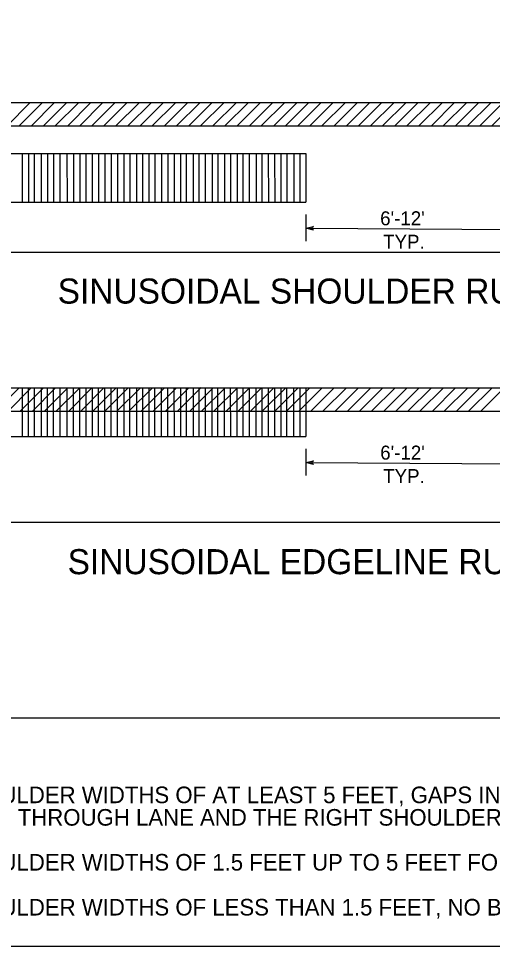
# Model space of a CAD drawing. Extents: x 2004749 to 2006761, y 527528 to 529114.
# Drawn here: x 2005338.2 to 2005592.9, y 528100.2 to 528598.6 of the extents above; entities that cross this region are included whole.
import ezdxf

# ---------------------------------------------------------------- set-up
doc = ezdxf.new("R2010")
doc.units = 0
doc.layers.add('Default', color=7, linetype='Continuous')
doc.layers.add('Old_Level_1', color=7, linetype='Continuous')

# ---------------------------------------------------------------- blocks, each defined once
blk = doc.blocks.new('TERM2')
at = {"layer": 'Default'}
for p, q in [((-6.25, 1.563), (0, 0)), ((-4.687, 0), (-6.25, 1.563)), ((0, 0), (-6.25, -1.563)), ((-6.25, -1.563), (-4.687, 0))]:
    blk.add_line(p, q, dxfattribs=at)

msp = doc.modelspace()

# ---------------------------------------------------------------- linework, layer by layer
at = {"layer": 'Default'}
for p, q in [((2005075.68, 528553.53), (2006188.04, 528553.66)), ((2005331.86, 528540.9), (2005344.5, 528553.53)), ((2005338.39, 528540.9), (2005351.03, 528553.53)), ((2005344.92, 528540.9), (2005357.56, 528553.53)), ((2005351.42, 528540.9), (2005364.07, 528553.54)), ((2005357.9, 528540.93), (2005370.54, 528553.56)), ((2005364.43, 528540.9), (2005377.07, 528553.54)), ((2005370.93, 528540.9), (2005383.57, 528553.54)), ((2005377.54, 528540.96), (2005390.19, 528553.59)), ((2005384.07, 528540.93), (2005396.63, 528553.48)), ((2005390.46, 528540.93), (2005402.97, 528553.42)), ((2005397.02, 528540.93), (2005409.58, 528553.48)), ((2005403.53, 528540.94), (2005416.17, 528553.58)), ((2005409.89, 528540.81), (2005422.54, 528553.44)), ((2005416.49, 528540.85), (2005429.13, 528553.49)), ((2005423.17, 528540.99), (2005435.81, 528553.62)), ((2005429.62, 528540.9), (2005442.27, 528553.53)), ((2005436.08, 528540.94), (2005448.72, 528553.57)), ((2005442.63, 528540.94), (2005455.27, 528553.58)), ((2005449.17, 528540.94), (2005461.82, 528553.58)), ((2005455.57, 528540.9), (2005468.22, 528553.54)), ((2005462.16, 528540.9), (2005474.81, 528553.54)), ((2005468.67, 528540.95), (2005481.31, 528553.58)), ((2005475.3, 528540.9), (2005487.95, 528553.54)), ((2005481.67, 528540.95), (2005494.31, 528553.58)), ((2005488.22, 528540.86), (2005500.95, 528553.58)), ((2005494.76, 528540.94), (2005507.35, 528553.52)), ((2005501.25, 528540.93), (2005513.9, 528553.56)), ((2005507.8, 528540.93), (2005520.44, 528553.56)), ((2005514.42, 528540.94), (2005527.06, 528553.57)), ((2005520.83, 528540.89), (2005533.53, 528553.58)), ((2005527.37, 528540.94), (2005540.02, 528553.57)), ((2005533.92, 528540.98), (2005546.53, 528553.58)), ((2005540.47, 528540.98), (2005553.08, 528553.58)), ((2005546.95, 528540.99), (2005559.56, 528553.58)), ((2005553.45, 528540.99), (2005566.06, 528553.58)), ((2005560.1, 528541.09), (2005572.61, 528553.58)), ((2005566.44, 528540.95), (2005579.09, 528553.59)), ((2005573.03, 528540.95), (2005585.68, 528553.59)), ((2005579.58, 528540.95), (2005592.22, 528553.59)), ((2005586.07, 528540.96), (2005598.72, 528553.59)), ((2005592.57, 528540.96), (2005605.21, 528553.59)), ((2005083.63, 528540.9), (2006188.69, 528541.03)), ((2005553.45, 528540.93), (2005553.5, 528540.93)), ((2005077.68, 528526.13), (2005492.66, 528526.13)), ((2005340.15, 528526.13), (2005340.17, 528500.08)), ((2005343.52, 528526.13), (2005343.53, 528500.08)), ((2005346.65, 528526.13), (2005346.67, 528500.08)), ((2005350.37, 528526.13), (2005350.39, 528500.08)), ((2005353.74, 528526.13), (2005353.75, 528500.08)), ((2005356.94, 528526.13), (2005356.96, 528500.08)), ((2005360.47, 528526.13), (2005360.48, 528500.08)), ((2005364.24, 528526.13), (2005364.25, 528500.07)), ((2005367.67, 528526.13), (2005367.69, 528500.07)), ((2005371.07, 528526.13), (2005371.09, 528500.07)), ((2005374.42, 528526.13), (2005374.43, 528500.07)), ((2005377.82, 528526.13), (2005377.84, 528500.07)), ((2005381.13, 528526.13), (2005381.15, 528500.07)), ((2005384.55, 528526.13), (2005384.56, 528500.07)), ((2005387.95, 528526.13), (2005387.97, 528500.07)), ((2005391.37, 528526.13), (2005391.38, 528500.07)), ((2005394.8, 528526.13), (2005394.82, 528500.07)), ((2005397.96, 528526.13), (2005397.97, 528500.07)), ((2005401.66, 528526.13), (2005401.67, 528500.07)), ((2005404.85, 528526.13), (2005404.87, 528500.07)), ((2005408.25, 528526.13), (2005408.27, 528500.07)), ((2005411.41, 528526.13), (2005411.42, 528500.07)), ((2005415, 528526.13), (2005415.02, 528500.07)), ((2005418.42, 528526.13), (2005418.43, 528500.07)), ((2005421.84, 528526.13), (2005421.85, 528500.07)), ((2005425.26, 528526.13), (2005425.27, 528500.07)), ((2005428.35, 528526.13), (2005428.37, 528500.07)), ((2005432.08, 528526.13), (2005432.09, 528500.07)), ((2005435.16, 528526.13), (2005435.17, 528500.07)), ((2005438.56, 528526.13), (2005438.57, 528500.07)), ((2005442.19, 528526.13), (2005442.2, 528500.07)), ((2005445.29, 528526.13), (2005445.3, 528500.07)), ((2005448.85, 528526.13), (2005448.86, 528500.07)), ((2005452.12, 528526.13), (2005452.14, 528500.07)), ((2005455.66, 528526.13), (2005455.68, 528500.07)), ((2005458.8, 528526.13), (2005458.81, 528500.07)), ((2005462.18, 528526.13), (2005462.19, 528500.07)), ((2005465.9, 528526.13), (2005465.92, 528500.07)), ((2005469, 528526.13), (2005469.01, 528500.07)), ((2005472.45, 528526.13), (2005472.47, 528500.07)), ((2005475.87, 528526.13), (2005475.89, 528500.07)), ((2005479.24, 528526.13), (2005479.25, 528500.07)), ((2005482.37, 528526.13), (2005482.38, 528500.07)), ((2005486.09, 528526.13), (2005486.1, 528500.07)), ((2005489.45, 528526.13), (2005489.47, 528500.07)), ((2005492.66, 528526.13), (2005492.67, 528500.07)), ((2005083.1, 528500.08), (2005492.67, 528500.08)), ((2005492.57, 528493.29), (2005492.57, 528479)), ((2005492.57, 528485.95), (2006175.79, 528482.47)), ((2005093.44, 528473.19), (2006177.67, 528473.27)), ((2005093.44, 528473.19), (2006177.67, 528473.27)), ((2005076.23, 528400.26), (2006188.59, 528400.39)), ((2005325.91, 528387.64), (2005338.56, 528400.27)), ((2005332.4, 528387.64), (2005345.05, 528400.27)), ((2005338.93, 528387.64), (2005351.58, 528400.27)), ((2005340.07, 528400.27), (2005340.08, 528374.21)), ((2005343.43, 528400.27), (2005343.45, 528374.21)), ((2005345.46, 528387.64), (2005358.11, 528400.27)), ((2005346.57, 528400.27), (2005346.58, 528374.21)), ((2005350.29, 528400.27), (2005350.3, 528374.21)), ((2005351.97, 528387.64), (2005364.61, 528400.27)), ((2005353.65, 528400.27), (2005353.67, 528374.21)), ((2005356.86, 528400.27), (2005356.87, 528374.21)), ((2005358.44, 528387.67), (2005371.09, 528400.3)), ((2005360.38, 528400.27), (2005360.4, 528374.21)), ((2005364.15, 528400.26), (2005364.17, 528374.21)), ((2005364.97, 528387.64), (2005377.62, 528400.27)), ((2005367.59, 528400.26), (2005367.6, 528374.21)), ((2005370.99, 528400.26), (2005371, 528374.21)), ((2005371.47, 528387.64), (2005384.12, 528400.27)), ((2005374.34, 528400.26), (2005374.35, 528374.21)), ((2005377.74, 528400.26), (2005377.75, 528374.21)), ((2005378.09, 528387.7), (2005390.73, 528400.33)), ((2005381.05, 528400.26), (2005381.06, 528374.21)), ((2005384.47, 528400.26), (2005384.48, 528374.21)), ((2005384.62, 528387.67), (2005397.18, 528400.22)), ((2005387.87, 528400.26), (2005387.88, 528374.21)), ((2005391.01, 528387.67), (2005403.51, 528400.16)), ((2005391.28, 528400.26), (2005391.3, 528374.21)), ((2005394.72, 528400.26), (2005394.73, 528374.21)), ((2005397.57, 528387.67), (2005410.12, 528400.22)), ((2005397.87, 528400.26), (2005397.88, 528374.21)), ((2005401.57, 528400.26), (2005401.59, 528374.21)), ((2005404.07, 528387.68), (2005416.72, 528400.31)), ((2005404.77, 528400.26), (2005404.78, 528374.21)), ((2005408.17, 528400.26), (2005408.18, 528374.21)), ((2005410.44, 528387.55), (2005423.08, 528400.18)), ((2005411.32, 528400.26), (2005411.34, 528374.21)), ((2005414.92, 528400.26), (2005414.93, 528374.21)), ((2005417.03, 528387.59), (2005429.68, 528400.22)), ((2005418.34, 528400.26), (2005418.35, 528374.21)), ((2005421.75, 528400.26), (2005421.77, 528374.21)), ((2005423.71, 528387.73), (2005436.36, 528400.36)), ((2005425.17, 528400.26), (2005425.19, 528374.21)), ((2005428.27, 528400.26), (2005428.28, 528374.21)), ((2005430.17, 528387.64), (2005442.81, 528400.27)), ((2005431.99, 528400.26), (2005432, 528374.21)), ((2005435.07, 528400.26), (2005435.08, 528374.21)), ((2005436.62, 528387.68), (2005449.26, 528400.31)), ((2005438.47, 528400.26), (2005438.49, 528374.21)), ((2005442.1, 528400.26), (2005442.12, 528374.21)), ((2005443.17, 528387.68), (2005455.82, 528400.31)), ((2005445.2, 528400.26), (2005445.21, 528374.21)), ((2005448.76, 528400.26), (2005448.77, 528374.21)), ((2005449.72, 528387.68), (2005462.36, 528400.31)), ((2005452.04, 528400.26), (2005452.05, 528374.21)), ((2005455.58, 528400.26), (2005455.59, 528374.21)), ((2005456.12, 528387.64), (2005468.76, 528400.27)), ((2005458.71, 528400.26), (2005458.73, 528374.21)), ((2005462.1, 528400.26), (2005462.11, 528374.21)), ((2005462.71, 528387.64), (2005475.35, 528400.27)), ((2005465.82, 528400.26), (2005465.83, 528374.21)), ((2005468.91, 528400.26), (2005468.93, 528374.21)), ((2005469.21, 528387.69), (2005481.86, 528400.32)), ((2005472.37, 528400.26), (2005472.38, 528374.21)), ((2005475.79, 528400.26), (2005475.8, 528374.21)), ((2005475.85, 528387.64), (2005488.49, 528400.27)), ((2005479.15, 528400.26), (2005479.17, 528374.21)), ((2005482.21, 528387.69), (2005494.86, 528400.32)), ((2005482.28, 528400.26), (2005482.3, 528374.21)), ((2005486, 528400.26), (2005486.02, 528374.21)), ((2005488.76, 528387.6), (2005501.49, 528400.31)), ((2005489.37, 528400.26), (2005489.38, 528374.21)), ((2005492.57, 528400.26), (2005492.59, 528374.21)), ((2005495.31, 528387.68), (2005507.9, 528400.26)), ((2005501.8, 528387.67), (2005514.44, 528400.3)), ((2005508.34, 528387.67), (2005520.99, 528400.3)), ((2005514.96, 528387.68), (2005527.61, 528400.31)), ((2005521.37, 528387.63), (2005534.07, 528400.32)), ((2005527.92, 528387.68), (2005540.56, 528400.31)), ((2005534.47, 528387.72), (2005547.08, 528400.32)), ((2005541.01, 528387.72), (2005553.62, 528400.32)), ((2005547.49, 528387.72), (2005560.1, 528400.32)), ((2005553.99, 528387.72), (2005566.6, 528400.32)), ((2005560.65, 528387.82), (2005573.16, 528400.32)), ((2005566.99, 528387.69), (2005579.63, 528400.32)), ((2005573.58, 528387.69), (2005586.22, 528400.32)), ((2005580.12, 528387.69), (2005592.77, 528400.32)), ((2005586.62, 528387.69), (2005599.26, 528400.32)), ((2005084.17, 528387.63), (2006189.23, 528387.76)), ((2005554, 528387.67), (2005554.04, 528387.67)), ((2005078.77, 528374.21), (2005492.59, 528374.21)), ((2005492.61, 528367.43), (2005492.61, 528353.13)), ((2005492.6, 528360.08), (2006175.83, 528356.6)), ((2005093.48, 528328.12), (2006176.95, 528328.2))]:
    msp.add_line(p, q, dxfattribs=at)
msp.add_lwpolyline([(2005004.86, 529001.15), (2006422.62, 529001.15), (2006422.62, 528100.21), (2005004.86, 528100.21)], close=True, dxfattribs=at)
at = {"layer": 'Old_Level_1'}
msp.add_line((2005004.89, 528223.01), (2006312.27, 528223.01), dxfattribs=at)

# ---------------------------------------------------------------- block references
at = {"layer": 'Default', "xscale": 0.6680406630071772, "yscale": 0.6680406630071772, "rotation": 179.99999999997019}
for p in [(2005492.57, 528485.95), (2005492.6, 528360.08)]:
    msp.add_blockref('TERM2', p, dxfattribs=at)

# ---------------------------------------------------------------- texts
at = {"layer": 'Default'}
for s, height, rotation, p in [("6'-12'", 7.515, 360, (2005532.58, 528487.57)), ('TYP.', 7.515, 360, (2005534.17, 528474.98)), ("6'-12'", 7.515, 360, (2005532.62, 528361.71)), ('TYP.', 7.515, 360, (2005534.21, 528349.11)), ('1) FOR ROADWAYS WITH NOMINAL PAVED SHOULDER WIDTHS OF AT LEAST 5 FEET, GAPS IN MILLED PATTERNS, VARYING BETWEEN 6 AND 12 FEET, SHALL BE PROVIDED ', 8.91, 0, (2005052.44, 528177.17)), ('TO ALLOW BICYCLISTS TO MOVE BETWEEN THE THROUGH LANE AND THE RIGHT SHOULDER.  THE PATTERN SHOULD BE A MINIMUM OF A 5:1 RUMBLE-TO-GAP RATIO.', 8.91, 0, (2005052.44, 528165.1)), ("2) FOR ROADWAYS WITH NOMINAL PAVED SHOULDER WIDTHS OF 1.5 FEET UP TO 5 FEET FOR A LENGTH OF 200' OR GREATER, A BICYCLE GAP SHOULD BE CONSIDERED.", 8.91, 0, (2005052.44, 528140.97)), ('3) FOR ROADWAYS WITH NOMINAL PAVED SHOULDER WIDTHS OF LESS THAN 1.5 FEET, NO BICYCLE GAP IS NEEDED.', 8.91, 0, (2005052.44, 528116.83))]:
    msp.add_text(s, height=height, rotation=rotation, dxfattribs=at).set_placement(p)
at = {"layer": 'Old_Level_1'}
for s, p in [('SINUSOIDAL SHOULDER RUMBLE STRIP (SEE SHEET 2)', (2005359.23, 528445.52)), ('SINUSOIDAL EDGELINE RUMBLE STRIPE (SEE SHEET 4)', (2005364.57, 528300.16))]:
    msp.add_text(s, height=13.461, dxfattribs=at).set_placement(p)

doc.saveas('drawing.dxf')
